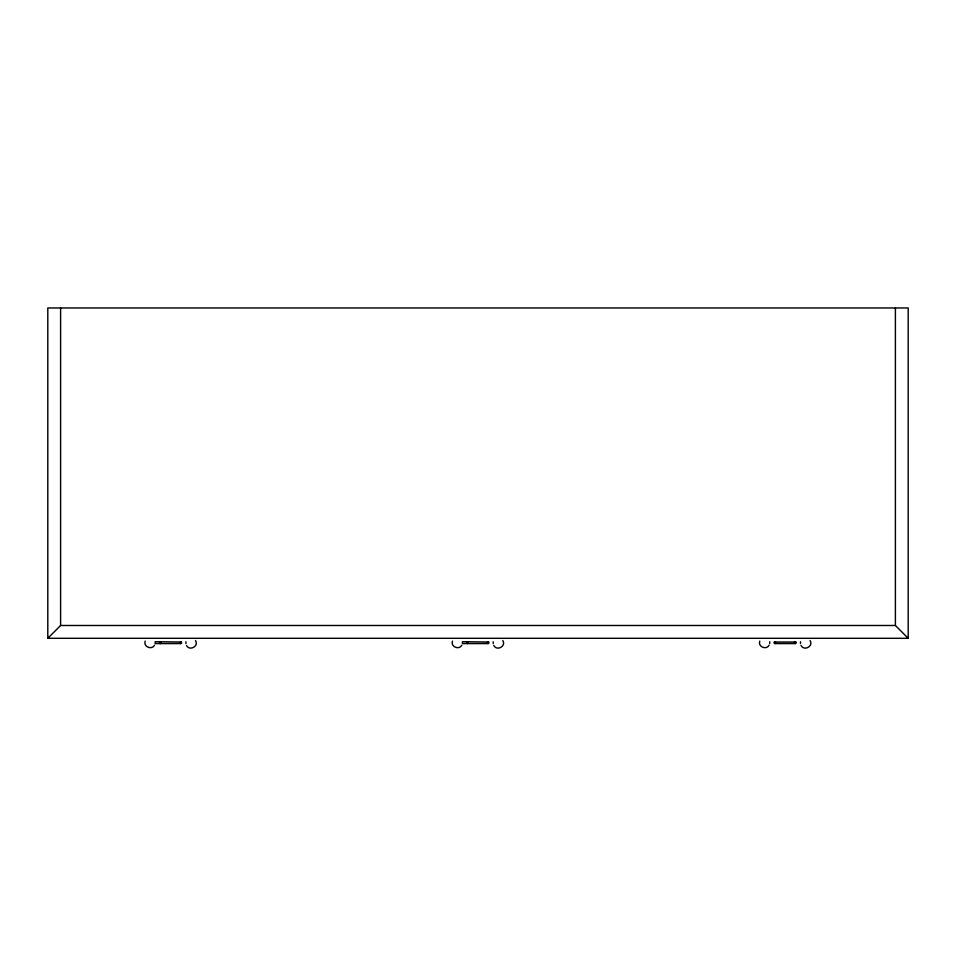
<?xml version="1.0" encoding="UTF-8"?>
<svg xmlns="http://www.w3.org/2000/svg" width="956" height="956" viewBox="0 0 956 956"><rect width="100%" height="100%" fill="white"/><g stroke="black" fill="none" stroke-linecap="round" stroke-linejoin="round"><path stroke-width="1.43" d="M145.192 641.106C143.077 646.758 151.861 650.331 154.549 645.204M452.475 641.106C450.36 646.758 459.143 650.331 461.832 645.204M759.757 641.106C757.642 646.758 766.437 650.331 769.114 645.204M181.724 642.922L180.792 643.591L155.171 643.591L155.171 641.727L181.509 642.014M489.006 642.922L488.086 643.591L462.453 643.591L462.453 641.727L488.791 642.014M796.288 642.922L795.368 643.591L774.886 643.591L773.966 642.922M47.8 638.297L60.598 625.487L895.402 625.487L908.2 638.297L908.2 307.963L47.8 307.963L47.8 638.297L908.2 638.297M159.604 642.014C162.078 640.592 160.955 645.336 159.389 642.922M466.887 642.014C469.36 640.592 468.237 645.336 466.683 642.922M774.181 642.014L796.085 642.014M774.886 643.591L775.794 642.635L774.826 641.727M180.851 641.727L179.883 642.635L180.792 643.591M488.146 641.727L487.178 642.635L488.086 643.591M795.428 641.727L794.46 642.635L795.368 643.591M801.056 645.443C803.912 651.383 813.747 646.352 810.079 640.52M493.774 645.443C496.63 651.383 506.465 646.352 502.784 640.52M186.492 645.443C189.348 651.383 199.171 646.352 195.502 640.52M895.402 307.963L895.402 625.487M800.495 641.727L800.495 643.591M769.735 641.727L769.735 643.591M493.212 641.727L493.212 643.591M185.918 641.727L185.918 643.591M60.598 307.963L60.598 625.487"/></g></svg>
